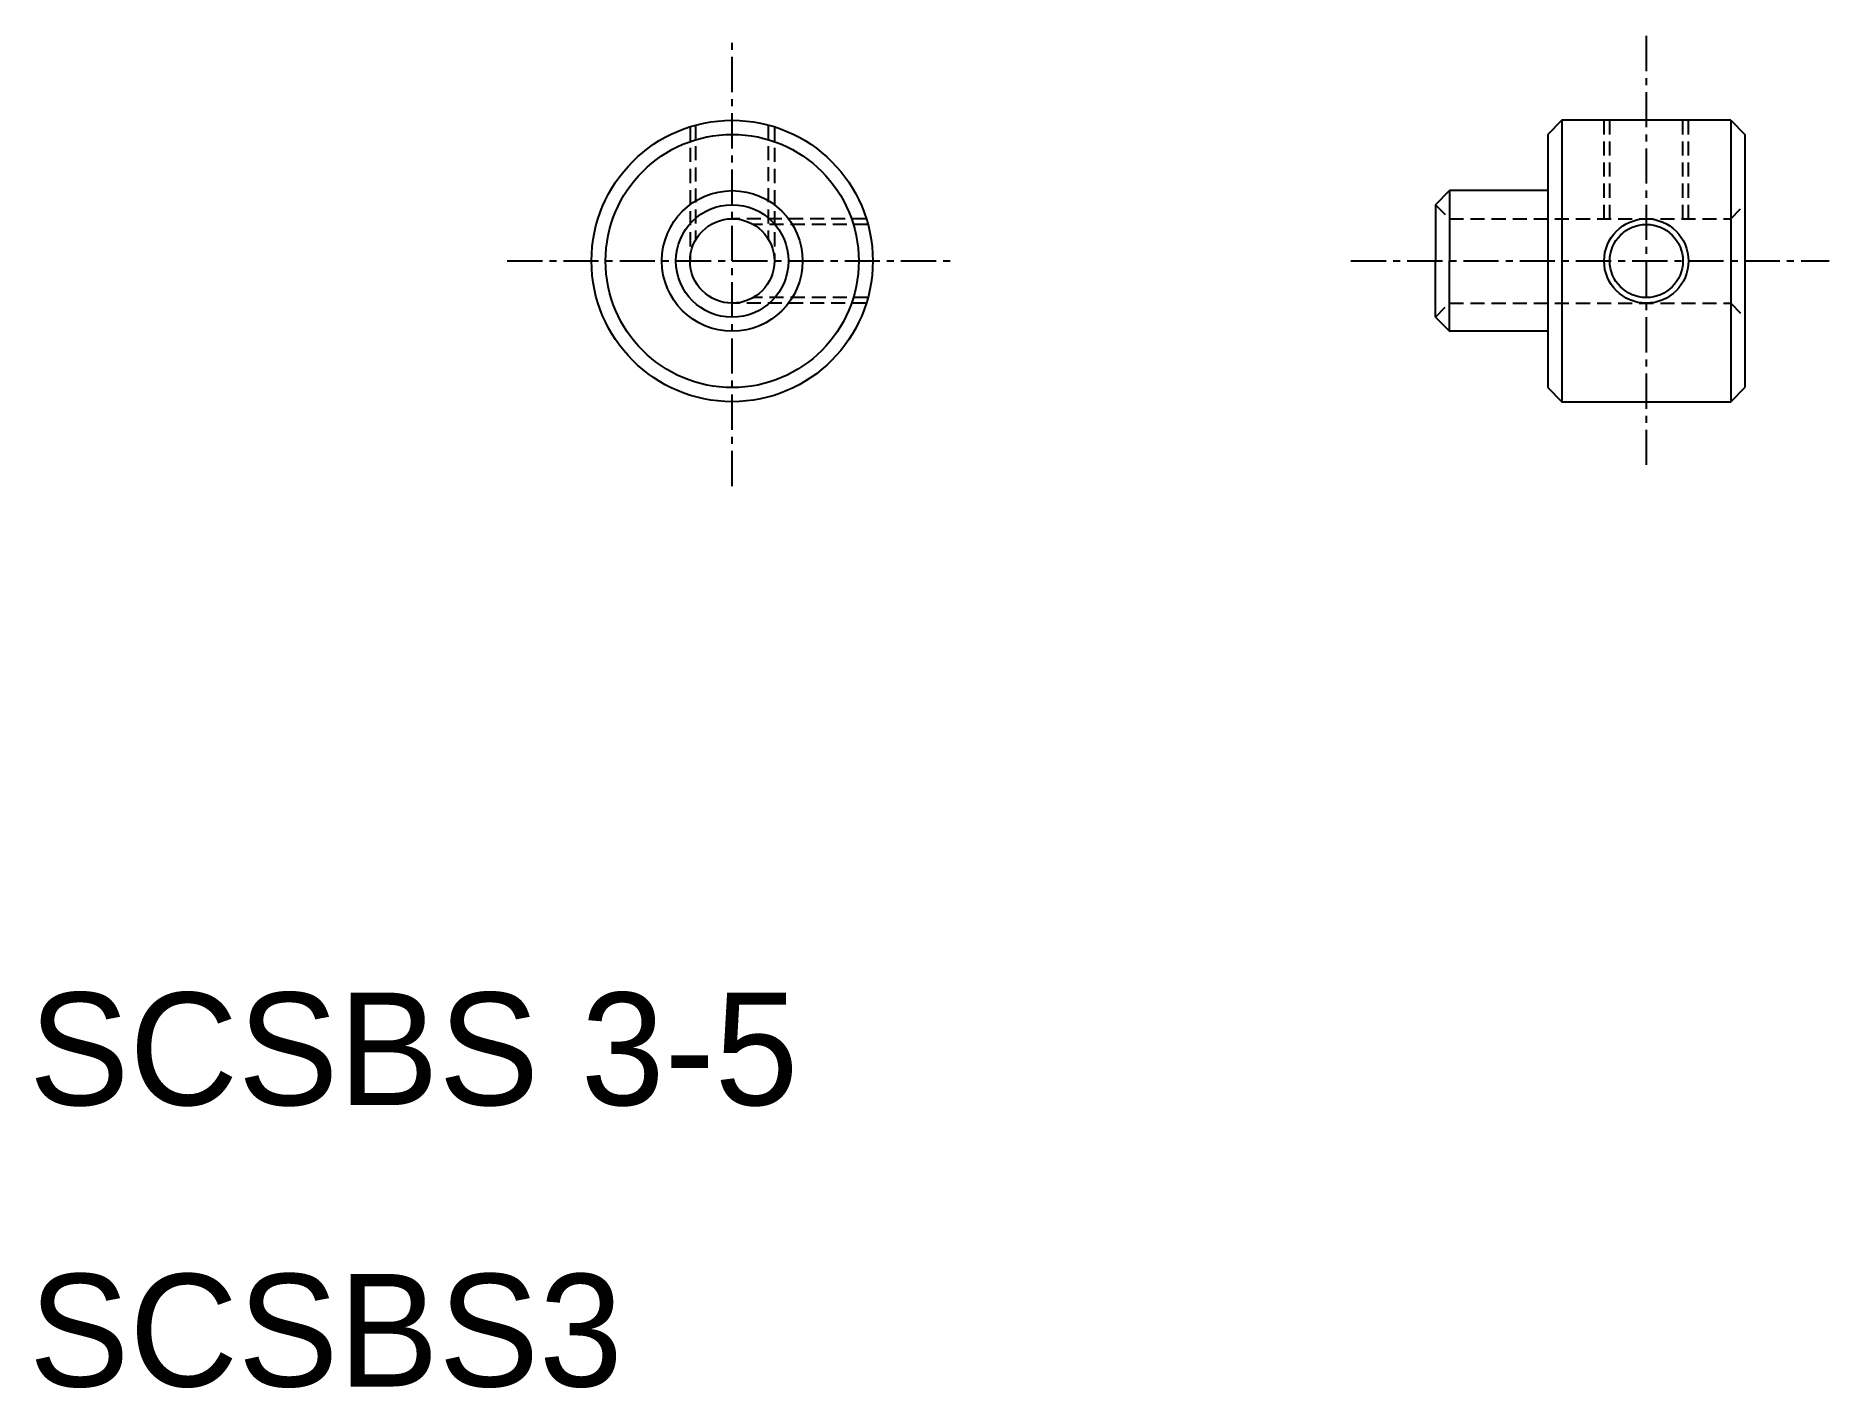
# Model space of a CAD drawing. Extents: x 10.2 to 74, y 9.9 to 58.
import ezdxf

# ---------------------------------------------------------------- set-up
doc = ezdxf.new("R2010")
doc.units = 0
doc.linetypes.add('CENTER', pattern=[2, 1.25, -0.25, 0.25, -0.25])
doc.linetypes.add('DASHED', pattern=[0.75, 0.5, -0.25])
doc.layers.get('0').update_dxf_attribs({"linetype": 'CONTINUOUS'})
doc.layers.add('CENTER', color=1, linetype='CENTER')

msp = doc.modelspace()

# ---------------------------------------------------------------- linework, layer by layer
at = {"color": 3, "linetype": 'DASHED'}
for p, q in [((36.275, 54.835), (36.275, 50.79)), ((66, 51.5), (66, 55)), ((66.2, 51.5), (66.2, 55)), ((68.8, 51.5), (68.8, 55)), ((69, 51.5), (69, 55)), ((33.5, 54.77), (33.5, 50)), ((33.7, 54.828), (33.7, 50.748)), ((36.5, 54.77), (36.5, 50)), ((60, 52), (60.5, 51.5)), ((70.5, 51.5), (71, 52)), ((39.77, 51.5), (35, 51.5)), ((39.828, 51.3), (35.748, 51.3)), ((60.5, 51.5), (70.5, 51.5)), ((39.77, 48.5), (35, 48.5)), ((39.828, 48.7), (35.748, 48.7)), ((60, 48), (60.5, 48.5)), ((60.5, 48.5), (70.5, 48.5)), ((70.5, 48.5), (71, 48))]:
    msp.add_line(p, q, dxfattribs=at)
at = {"color": 7, "linetype": 'CONTINUOUS'}
for p, q in [((64.5, 55), (64, 54.5)), ((70.5, 55), (64.5, 55)), ((64.5, 55), (64.5, 45)), ((70.5, 55), (71, 54.5)), ((70.5, 55), (70.5, 45)), ((64, 54.5), (64, 45.5)), ((71, 54.5), (71, 45.5)), ((60, 52), (60.5, 52.5)), ((64, 52.5), (60.5, 52.5)), ((60.5, 52.5), (60.5, 50)), ((60, 52), (60, 50)), ((60, 48), (60, 50)), ((60.5, 47.5), (60.5, 50)), ((60, 48), (60.5, 47.5)), ((64, 47.5), (60.5, 47.5)), ((64, 45.5), (64.5, 45)), ((70.5, 45), (71, 45.5)), ((64.5, 45), (70.5, 45))]:
    msp.add_line(p, q, dxfattribs=at)
for centre, radius in [((35, 50), 5), ((35, 50), 4.5), ((35, 50), 2.5), ((35, 50), 2), ((35, 50), 1.5), ((67.5, 50), 1.3)]:
    msp.add_circle(centre, radius, dxfattribs=at)
at = {"color": 3, "linetype": 'CONTINUOUS'}
msp.add_circle((67.5, 50), 1.5, dxfattribs=at)
at = {"layer": 'CENTER', "color": 1, "linetype": 'CENTER'}
for p, q in [((35, 42), (35, 58)), ((67.5, 58), (67.5, 42.5)), ((27, 50), (43, 50)), ((57, 50), (74, 50))]:
    msp.add_line(p, q, dxfattribs=at)

# ---------------------------------------------------------------- texts
at = {"color": 7, "linetype": 'CONTINUOUS'}
for s, p in [('SCSBS 3-5', (10, 20)), ('SCSBS3', (10, 10))]:
    msp.add_text(s, height=4, dxfattribs=at).set_placement(p)

doc.saveas('drawing.dxf')
